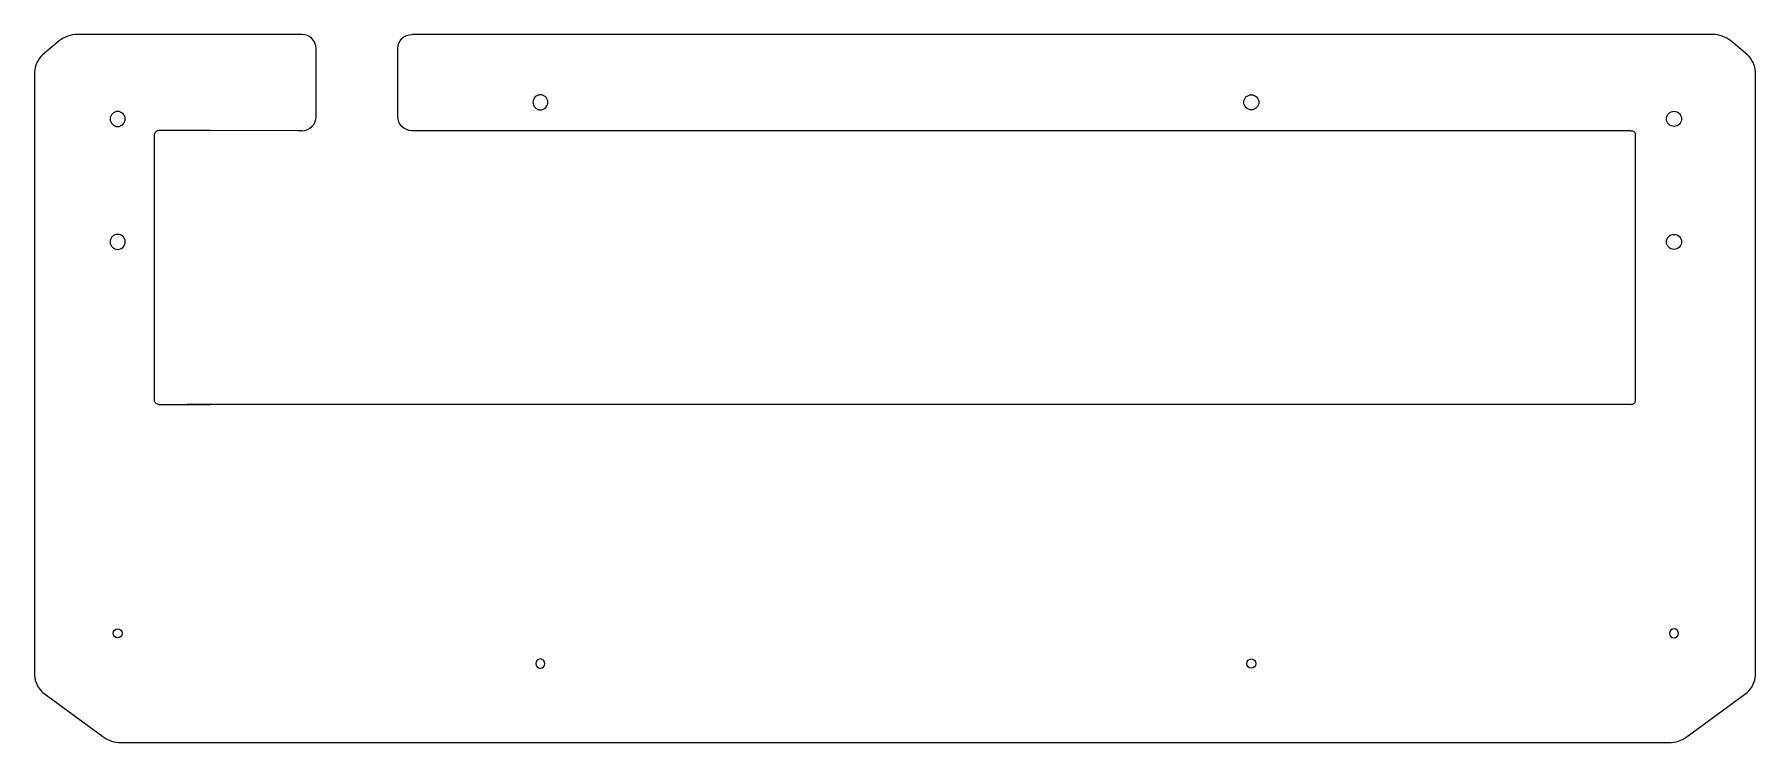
# Model space of a CAD drawing. Extents: x -78 to 281, y 64 to 211.
import ezdxf

# ---------------------------------------------------------------- set-up
doc = ezdxf.new("R2010")
doc.units = 0
doc.layers.add('Layer_1', color=7, linetype='CONTINUOUS')

msp = doc.modelspace()

# ---------------------------------------------------------------- linework, layer by layer
at = {"layer": 'Layer_1', "color": 1}
for p, q in [((-25.246552, 211.401991), (-68.773793, 211.401995)), ((-22.912872, 211.401509), (-25.246552, 211.401991)), ((-21.987253, 211.401509), (-22.912872, 211.401509)), ((1.787705, 211.400509), (0.862084, 211.400509)), ((3.923763, 211.401989), (1.787705, 211.400509)), ((271.635945, 211.401973), (3.923763, 211.401989)), ((-72.514836, 210.033427), (-75.999099, 207.154944)), ((-19.060984, 204.490105), (-19.060984, 208.475386)), ((-2.063669, 204.490105), (-2.063669, 208.474352)), ((278.861241, 207.154923), (275.376982, 210.033404)), ((-19.060984, 200.490113), (-19.060984, 204.490105)), ((-2.063669, 200.490113), (-2.063669, 204.490105)), ((-19.060984, 194.288949), (-19.060984, 200.490113)), ((-2.063669, 194.291015), (-2.063669, 200.490113)), ((29.193532, 197.274059), (29.193532, 197.274059)), ((174.024002, 197.274059), (174.024002, 197.274059)), ((-58.780475, 193.798483), (-58.780475, 193.798483)), ((261.998008, 193.82746), (261.998008, 193.82746)), ((-52.713401, 135.35214), (-52.713401, 190.394877)), ((-41.140012, 191.369616), (-51.769793, 191.369616)), ((-22.912598, 191.366812), (-41.140012, 191.369616)), ((-21.986981, 191.366812), (-22.912598, 191.366812)), ((1.787945, 191.36496), (0.862328, 191.36496)), ((244.014282, 191.365754), (1.787945, 191.36496)), ((254.644063, 191.365754), (244.014282, 191.365754)), ((255.575506, 135.35214), (255.575506, 190.394877)), ((-58.781665, 168.222205), (-58.781665, 168.222205)), ((261.997133, 168.222205), (261.997133, 168.222205)), ((-52.663792, 135.05417), (-52.663792, 135.05417)), ((-51.769793, 134.369572), (-41.140012, 134.369572)), ((254.631897, 134.369572), (-45.98495, 134.369572)), ((255.525897, 135.05417), (255.525897, 135.05417)), ((-59.400075, 86.740851), (-59.400075, 86.740851)), ((262.615535, 86.740851), (262.615535, 86.740851)), ((28.576101, 80.449022), (28.576101, 80.449022)), ((174.641433, 80.449022), (174.641433, 80.449022)), ((-75.914227, 74.438579), (-63.452866, 65.258229)), ((266.314984, 65.258206), (278.77634, 74.438556)), ((-59.645806, 64.023696), (-58.529183, 64.042259)), ((-58.529183, 64.042259), (261.391303, 64.042236)), ((261.391303, 64.042236), (262.507924, 64.023673))]:
    msp.add_line(p, q, dxfattribs=at)
for points in [[(-68.773793, 211.401995), (-70.12582, 211.401995), (-71.440339, 210.921111), (-72.514836, 210.033427)], [(-19.917995, 210.544399), (-20.466687, 211.093091), (-21.210985, 211.401383), (-21.986981, 211.401383)], [(-1.206658, 210.543364), (-0.657966, 211.092057), (0.086332, 211.400349), (0.862328, 211.400349)], [(275.376982, 210.033404), (274.302487, 210.921087), (272.98797, 211.401972), (271.635945, 211.401973)], [(-19.060984, 208.475386), (-19.060984, 209.251408), (-19.369302, 209.995707), (-19.917995, 210.544399)], [(-2.063669, 208.474352), (-2.063669, 209.250374), (-1.755351, 209.994672), (-1.206658, 210.543364)], [(-75.999099, 207.154944), (-76.914004, 206.399104), (-77.655858, 204.776876), (-77.656067, 203.531594)], [(280.518212, 203.531607), (280.518001, 204.776869), (279.776149, 206.399084), (278.861241, 207.154923)], [(-77.656067, 203.531594), (-77.67803, 73.132411), (-77.605942, 156.939903), (-77.6362, 77.962556)], [(280.498313, 77.962568), (280.468097, 156.939857), (280.540111, 73.132388), (280.518212, 203.531607)], [(27.625904, 198.8417), (26.760082, 198.8417), (26.058249, 198.139891), (26.058249, 197.274059)], [(26.058249, 197.274059), (26.058249, 196.408227), (26.760082, 195.706418), (27.625904, 195.706418)], [(29.193532, 197.274059), (29.193532, 198.139891), (28.491699, 198.8417), (27.625904, 198.8417)], [(27.625904, 195.706418), (28.491699, 195.706418), (29.193532, 196.408227), (29.193532, 197.274059)], [(174.024002, 197.274059), (174.024002, 198.139891), (174.725835, 198.8417), (175.59163, 198.8417)], [(175.59163, 195.706418), (174.725835, 195.706418), (174.024002, 196.408227), (174.024002, 197.274059)], [(175.59163, 198.8417), (176.457451, 198.8417), (177.159284, 198.139891), (177.159284, 197.274059)], [(177.159284, 197.274059), (177.159284, 196.408227), (176.457451, 195.706418), (175.59163, 195.706418)], [(-60.348103, 195.366124), (-61.213924, 195.366124), (-61.915757, 194.664315), (-61.915757, 193.798483)], [(-61.915757, 193.798483), (-61.915757, 192.932651), (-61.213924, 192.230842), (-60.348103, 192.230842)], [(-58.780475, 193.798483), (-58.780475, 194.664315), (-59.482308, 195.366124), (-60.348103, 195.366124)], [(-60.348103, 192.230842), (-59.482308, 192.230842), (-58.780475, 192.932651), (-58.780475, 193.798483)], [(-19.917995, 192.219962), (-19.369302, 192.768655), (-19.060984, 193.512953), (-19.060984, 194.288949)], [(-1.206658, 192.222029), (-1.755351, 192.770721), (-2.063669, 193.515019), (-2.063669, 194.291015)], [(261.998008, 193.82746), (261.998008, 194.693292), (262.699841, 195.395101), (263.565636, 195.395101)], [(263.565636, 192.259819), (262.699841, 192.259819), (261.998008, 192.961628), (261.998008, 193.82746)], [(263.565636, 195.395101), (264.431458, 195.395101), (265.13329, 194.693292), (265.13329, 193.82746)], [(265.13329, 193.82746), (265.13329, 192.961628), (264.431458, 192.259819), (263.565636, 192.259819)], [(-52.713401, 190.394877), (-52.713401, 190.494482), (-52.697526, 190.593526), (-52.665882, 190.688022)], [(-51.769793, 191.369614), (-52.18831, 191.369614), (-52.554704, 191.089016), (-52.663792, 190.685016)], [(-21.986981, 191.362952), (-21.210985, 191.362952), (-20.466687, 191.67127), (-19.917995, 192.219962)], [(0.862328, 191.365018), (0.086332, 191.365018), (-0.657966, 191.673337), (-1.206658, 192.222029)], [(254.631897, 191.365478), (255.050415, 191.365478), (255.416809, 191.08488), (255.525897, 190.68088)], [(255.575506, 190.394877), (255.575506, 190.494482), (255.559631, 190.593526), (255.527987, 190.688022)], [(-60.349293, 169.789846), (-61.215115, 169.789846), (-61.916947, 169.088037), (-61.916947, 168.222205)], [(-58.781665, 168.222205), (-58.781665, 169.088037), (-59.483498, 169.789846), (-60.349293, 169.789846)], [(261.997133, 168.222205), (261.997133, 169.088037), (262.698965, 169.789846), (263.56476, 169.789846)], [(263.56476, 169.789846), (264.430582, 169.789846), (265.132415, 169.088037), (265.132415, 168.222205)], [(-61.916947, 168.222205), (-61.916947, 167.356373), (-61.215115, 166.654564), (-60.349293, 166.654564)], [(-60.349293, 166.654564), (-59.483498, 166.654564), (-58.781665, 167.356373), (-58.781665, 168.222205)], [(263.56476, 166.654564), (262.698965, 166.654564), (261.997133, 167.356373), (261.997133, 168.222205)], [(265.132415, 168.222205), (265.132415, 167.356373), (264.430582, 166.654564), (263.56476, 166.654564)], [(-52.663792, 135.05417), (-52.697712, 135.155971), (-52.714989, 135.26267), (-52.714989, 135.369971)], [(-51.769793, 134.369572), (-52.18831, 134.369572), (-52.554704, 134.65017), (-52.663792, 135.05417)], [(254.631897, 134.369572), (255.050415, 134.369572), (255.416809, 134.65017), (255.525897, 135.05417)], [(255.525897, 135.05417), (255.559816, 135.155971), (255.577094, 135.26267), (255.577094, 135.369971)], [(-61.300496, 86.740851), (-61.300496, 87.26567), (-60.875073, 87.691069), (-60.350272, 87.691069)], [(-60.350272, 85.790633), (-60.875073, 85.790633), (-61.300496, 86.216032), (-61.300496, 86.740851)], [(-60.350272, 87.691069), (-59.825498, 87.691069), (-59.400075, 87.26567), (-59.400075, 86.740851)], [(-59.400075, 86.740851), (-59.400075, 86.216032), (-59.825498, 85.790633), (-60.350272, 85.790633)], [(263.565745, 87.691069), (263.040923, 87.691069), (262.615535, 87.265673), (262.615535, 86.740851)], [(262.615535, 86.740851), (262.615535, 86.21603), (263.040923, 85.790633), (263.565745, 85.790633)], [(264.515971, 86.740851), (264.515971, 87.265673), (264.090582, 87.691069), (263.565745, 87.691069)], [(263.565745, 85.790633), (264.090582, 85.790633), (264.515971, 86.21603), (264.515971, 86.740851)], [(27.625904, 81.399241), (27.10113, 81.399241), (26.67568, 80.973841), (26.67568, 80.449022)], [(26.67568, 80.449022), (26.67568, 79.924204), (27.10113, 79.498804), (27.625904, 79.498804)], [(28.576101, 80.449022), (28.576101, 80.973841), (28.150651, 81.399241), (27.625904, 81.399241)], [(27.625904, 79.498804), (28.150651, 79.498804), (28.576101, 79.924204), (28.576101, 80.449022)], [(174.641433, 80.449022), (174.641433, 80.973841), (175.066882, 81.399241), (175.59163, 81.399241)], [(175.59163, 79.498804), (175.066882, 79.498804), (174.641433, 79.924204), (174.641433, 80.449022)], [(175.59163, 81.399241), (176.116404, 81.399241), (176.541853, 80.973841), (176.541853, 80.449022)], [(176.541853, 80.449022), (176.541853, 79.924204), (176.116404, 79.498804), (175.59163, 79.498804)], [(-77.6362, 77.962556), (-77.636678, 76.717295), (-76.86573, 75.139564), (-75.914227, 74.438579)], [(278.77634, 74.438556), (279.727845, 75.139541), (280.498787, 76.717295), (280.498313, 77.962568)], [(-63.452866, 65.258229), (-62.331731, 64.432279), (-61.002099, 64.001113), (-59.645806, 64.023696)], [(262.507924, 64.023673), (263.864217, 64.00109), (265.193849, 64.432256), (266.314984, 65.258206)]]:
    msp.add_open_spline(points, degree=3, dxfattribs=at)

doc.saveas('drawing.dxf')
